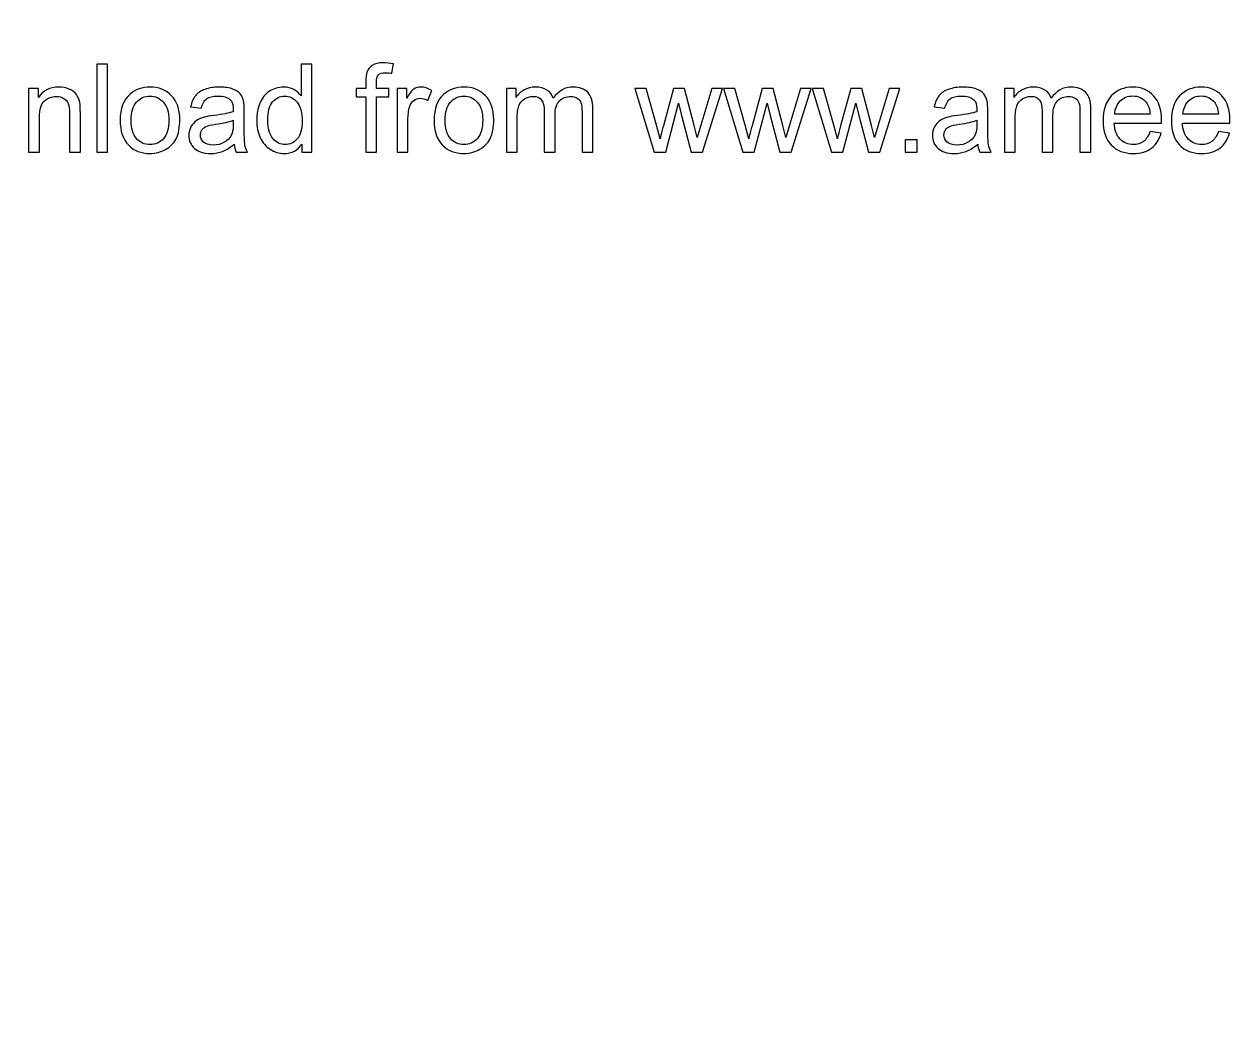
# Model space of a CAD drawing. Header units: millimetres. Extents: x -155 to 313, y -95 to 278.
# Drawn here: x -20.02 to -6.32, y 166.67 to 177.98 of the extents above; entities that cross this region are included whole.
import ezdxf

# ---------------------------------------------------------------- set-up
doc = ezdxf.new("R2010")
doc.units = ezdxf.units.MM
doc.header["$MEASUREMENT"] = 0
doc.layers.add('Layer 1', color=7, linetype='Continuous')

msp = doc.modelspace()

# ---------------------------------------------------------------- linework, layer by layer
at = {"layer": 'Layer 1', "color": 250, "lineweight": 20}
for points, knots in [([(-73.4549, 213.1171), (-73.4549, 213.1171), (-73.4549, 252.0068), (-73.4549, 252.0068), (-73.4549, 252.0068), (-73.4549, 258.2645), (-68.3312, 263.3881), (-62.0684, 263.3881), (-62.0684, 263.3881), (-62.0684, 263.3881), (-60.0864, 263.3881), (-60.0864, 263.3881), (-60.0864, 263.3881), (-59.4734, 271.3571), (-51.3971, 277.6608), (-41.5278, 277.6608), (-41.5278, 277.6608), (-31.6586, 277.6608), (-23.5874, 271.3571), (-22.9693, 263.3881), (-22.9693, 263.3881), (-22.9693, 263.3881), (-20.9873, 263.3881), (-20.9873, 263.3881), (-20.9873, 263.3881), (-14.7245, 263.3881), (-9.6008, 258.2645), (-9.6008, 252.0068), (-9.6008, 252.0068), (-9.6008, 252.0068), (-9.6008, 213.6228), (-9.6008, 213.6228), (-9.6008, 213.6228), (-7.5115, 213.2806), (-5.3762, 212.6778), (-3.2256, 211.7532), (-3.2256, 211.7532), (5.3921, 208.0599), (11.4659, 202.1036), (14.8323, 195.0285), (14.8323, 195.0285), (14.8323, 195.0285), (45.4261, 195.0285), (45.4261, 195.0285), (45.4261, 195.0285), (52.9506, 195.0285), (59.0908, 188.8986), (59.0908, 181.328), (59.0908, 181.328), (66.7124, 179.1519), (72.2907, 172.1024), (72.2907, 163.7401), (72.2907, 163.7401), (72.2907, 155.3777), (66.7124, 148.3282), (59.0908, 146.1521), (59.0908, 146.1521), (59.0908, 138.6122), (52.9506, 132.472), (45.4261, 132.472), (45.4261, 132.472), (45.4261, 132.472), (-4.564, 132.472), (-4.564, 132.472), (-4.564, 132.472), (-4.564, 132.472), (-4.564, -38.7846), (-4.564, -38.7846), (-4.564, -38.7846), (-4.564, -47.7957), (-11.9404, -55.167), (-20.9515, -55.167), (-20.9515, -55.167), (-20.9515, -55.167), (-22.4278, -55.167), (-22.4278, -55.167), (-22.4278, -55.167), (-22.4278, -55.167), (-22.4278, -59.9637), (-22.4278, -59.9637), (-22.4278, -59.9637), (-35.1629, -59.9637), (-47.8928, -59.9637), (-60.6279, -59.9637), (-60.6279, -59.9637), (-60.6279, -59.9637), (-60.6279, -55.167), (-60.6279, -55.167), (-60.6279, -55.167), (-60.6279, -55.167), (-62.1042, -55.167), (-62.1042, -55.167), (-62.1042, -55.167), (-71.1153, -55.167), (-78.4917, -47.7957), (-78.4917, -38.7846), (-78.4917, -38.7846), (-78.4917, -38.7846), (-78.4917, 132.472), (-78.4917, 132.472), (-78.4917, 132.472), (-95.155, 132.472), (-111.8184, 132.472), (-128.4817, 132.472), (-128.4817, 132.472), (-136.0063, 132.472), (-142.1516, 138.6122), (-142.1516, 146.1521), (-142.1516, 146.1521), (-149.7681, 148.3282), (-155.3464, 155.3777), (-155.3464, 163.7401), (-155.3464, 163.7401), (-155.3464, 172.1024), (-149.7681, 179.1519), (-142.1516, 181.328), (-142.1516, 181.328), (-142.1516, 188.8986), (-136.0063, 195.0285), (-128.4817, 195.0285), (-128.4817, 195.0285), (-128.4817, 195.0285), (-98.1128, 195.0285), (-98.1128, 195.0285), (-98.1128, 195.0285), (-92.9891, 206.3179), (-83.3906, 211.7992), (-73.4549, 213.1171)], [0, 0, 0, 0, 0.030303, 0.030303, 0.030303, 0.030303, 0.0606061, 0.0606061, 0.0606061, 0.0606061, 0.0909091, 0.0909091, 0.0909091, 0.0909091, 0.1212121, 0.1212121, 0.1212121, 0.1212121, 0.1515152, 0.1515152, 0.1515152, 0.1515152, 0.1818182, 0.1818182, 0.1818182, 0.1818182, 0.2121212, 0.2121212, 0.2121212, 0.2121212, 0.2424242, 0.2424242, 0.2424242, 0.2424242, 0.2727273, 0.2727273, 0.2727273, 0.2727273, 0.3030303, 0.3030303, 0.3030303, 0.3030303, 0.3333333, 0.3333333, 0.3333333, 0.3333333, 0.3636364, 0.3636364, 0.3636364, 0.3636364, 0.3939394, 0.3939394, 0.3939394, 0.3939394, 0.4242424, 0.4242424, 0.4242424, 0.4242424, 0.4545455, 0.4545455, 0.4545455, 0.4545455, 0.4848485, 0.4848485, 0.4848485, 0.4848485, 0.5151515, 0.5151515, 0.5151515, 0.5151515, 0.5454545, 0.5454545, 0.5454545, 0.5454545, 0.5757576, 0.5757576, 0.5757576, 0.5757576, 0.6060606, 0.6060606, 0.6060606, 0.6060606, 0.6363636, 0.6363636, 0.6363636, 0.6363636, 0.6666667, 0.6666667, 0.6666667, 0.6666667, 0.6969697, 0.6969697, 0.6969697, 0.6969697, 0.7272727, 0.7272727, 0.7272727, 0.7272727, 0.7575758, 0.7575758, 0.7575758, 0.7575758, 0.7878788, 0.7878788, 0.7878788, 0.7878788, 0.8181818, 0.8181818, 0.8181818, 0.8181818, 0.8484848, 0.8484848, 0.8484848, 0.8484848, 0.8787879, 0.8787879, 0.8787879, 0.8787879, 0.9090909, 0.9090909, 0.9090909, 0.9090909, 0.9393939, 0.9393939, 0.9393939, 0.9393939, 1, 1, 1, 1]), ([(-29.9881, 204.198), (-30.0546, 203.5288), (-30.121, 202.5225), (-29.9422, 202.2313), (-29.9422, 202.2313), (-29.6714, 201.7766), (-29.4007, 202.5633), (-29.2474, 202.2313), (-29.2474, 202.2313), (-29.0942, 201.8992), (-27.9193, 200.7192), (-27.6741, 200.566), (-27.6741, 200.566), (-27.434, 200.4127), (-23.4393, 198.0782), (-22.7139, 189.1182), (-22.7139, 189.1182), (-21.9885, 180.1633), (-21.5032, 176.4087), (-25.3753, 178.83), (-25.3753, 178.83), (-25.3089, 178.6206), (-25.2323, 178.3499), (-25.1557, 178.0332), (-25.1557, 178.0332), (-24.6193, 177.3231), (-24.0931, 176.3116), (-23.7407, 174.8966), (-23.7407, 174.8966), (-22.7752, 170.9632), (-20.6552, 163.5766), (-20.6552, 163.5766), (-20.6552, 163.5766), (-20.6552, 163.5766), (-22.5147, 163.3978), (-22.5147, 163.3978), (-22.5147, 163.3978), (-20.6501, 151.337), (-18.7396, 135.915), (-19.0206, 130.1733), (-19.0206, 130.1733), (29.0947, 176.6488), (6.5159, 199.8304), (-11.0924, 205.6998), (-11.0924, 205.6998), (-18.4382, 208.1467), (-24.9105, 206.7215), (-29.9881, 204.198)], [0, 0, 0, 0, 0.0769231, 0.0769231, 0.0769231, 0.0769231, 0.1538462, 0.1538462, 0.1538462, 0.1538462, 0.2307692, 0.2307692, 0.2307692, 0.2307692, 0.3076923, 0.3076923, 0.3076923, 0.3076923, 0.3846154, 0.3846154, 0.3846154, 0.3846154, 0.4615385, 0.4615385, 0.4615385, 0.4615385, 0.5384615, 0.5384615, 0.5384615, 0.5384615, 0.6153846, 0.6153846, 0.6153846, 0.6153846, 0.6923077, 0.6923077, 0.6923077, 0.6923077, 0.7692308, 0.7692308, 0.7692308, 0.7692308, 0.8461538, 0.8461538, 0.8461538, 0.8461538, 1, 1, 1, 1])]:
    msp.add_open_spline(points, degree=3, knots=knots, dxfattribs=at)
at = {"layer": 'Layer 1', "color": 7}
for points, knots in [([(-19.1956, 176.5313), (-19.1956, 176.5313), (-19.1956, 177.529), (-19.1956, 177.529), (-19.1956, 177.529), (-19.1956, 177.529), (-19.073, 177.529), (-19.073, 177.529), (-19.073, 177.529), (-19.073, 177.529), (-19.073, 176.5313), (-19.073, 176.5313), (-19.073, 176.5313), (-19.073, 176.5313), (-19.1956, 176.5313), (-19.1956, 176.5313)], [0, 0, 0, 0, 0.2, 0.2, 0.2, 0.2, 0.4, 0.4, 0.4, 0.4, 0.6, 0.6, 0.6, 0.6, 1, 1, 1, 1]), ([(-16.8664, 176.5313), (-16.8664, 176.5313), (-16.8664, 176.623), (-16.8664, 176.623), (-16.8664, 176.623), (-16.9122, 176.5517), (-16.9795, 176.516), (-17.0685, 176.516), (-17.0685, 176.516), (-17.1261, 176.516), (-17.179, 176.5318), (-17.2271, 176.5636), (-17.2271, 176.5636), (-17.2754, 176.5952), (-17.3128, 176.6395), (-17.3395, 176.6962), (-17.3395, 176.6962), (-17.366, 176.7531), (-17.3792, 176.8183), (-17.3792, 176.8922), (-17.3792, 176.8922), (-17.3792, 176.9642), (-17.3671, 177.0294), (-17.3432, 177.0882), (-17.3432, 177.0882), (-17.3191, 177.1467), (-17.2831, 177.1918), (-17.235, 177.2229), (-17.235, 177.2229), (-17.1872, 177.2542), (-17.1333, 177.2698), (-17.0741, 177.2698), (-17.0741, 177.2698), (-17.0304, 177.2698), (-16.9916, 177.2605), (-16.9577, 177.2422), (-16.9577, 177.2422), (-16.9238, 177.2238), (-16.8962, 177.1997), (-16.8748, 177.1702), (-16.8748, 177.1702), (-16.8748, 177.1702), (-16.8748, 177.529), (-16.8748, 177.529), (-16.8748, 177.529), (-16.8748, 177.529), (-16.7522, 177.529), (-16.7522, 177.529), (-16.7522, 177.529), (-16.7522, 177.529), (-16.7522, 176.5313), (-16.7522, 176.5313), (-16.7522, 176.5313), (-16.7522, 176.5313), (-16.8664, 176.5313), (-16.8664, 176.5313)], [0, 0, 0, 0, 0.0666667, 0.0666667, 0.0666667, 0.0666667, 0.1333333, 0.1333333, 0.1333333, 0.1333333, 0.2, 0.2, 0.2, 0.2, 0.2666667, 0.2666667, 0.2666667, 0.2666667, 0.3333333, 0.3333333, 0.3333333, 0.3333333, 0.4, 0.4, 0.4, 0.4, 0.4666667, 0.4666667, 0.4666667, 0.4666667, 0.5333333, 0.5333333, 0.5333333, 0.5333333, 0.6, 0.6, 0.6, 0.6, 0.6666667, 0.6666667, 0.6666667, 0.6666667, 0.7333333, 0.7333333, 0.7333333, 0.7333333, 0.8, 0.8, 0.8, 0.8, 0.8666667, 0.8666667, 0.8666667, 0.8666667, 1, 1, 1, 1]), ([(-16.1419, 176.5313), (-16.1419, 176.5313), (-16.1419, 177.1597), (-16.1419, 177.1597), (-16.1419, 177.1597), (-16.1419, 177.1597), (-16.2506, 177.1597), (-16.2506, 177.1597), (-16.2506, 177.1597), (-16.2506, 177.1597), (-16.2506, 177.2545), (-16.2506, 177.2545), (-16.2506, 177.2545), (-16.2506, 177.2545), (-16.1419, 177.2545), (-16.1419, 177.2545), (-16.1419, 177.2545), (-16.1419, 177.2545), (-16.1419, 177.3311), (-16.1419, 177.3311), (-16.1419, 177.3311), (-16.1419, 177.3796), (-16.1377, 177.4156), (-16.1291, 177.4391), (-16.1291, 177.4391), (-16.1173, 177.4707), (-16.0968, 177.4965), (-16.0671, 177.5162), (-16.0671, 177.5162), (-16.0376, 177.5359), (-15.996, 177.5457), (-15.9426, 177.5457), (-15.9426, 177.5457), (-15.908, 177.5457), (-15.8699, 177.5415), (-15.8281, 177.5334), (-15.8281, 177.5334), (-15.8281, 177.5334), (-15.8465, 177.4261), (-15.8465, 177.4261), (-15.8465, 177.4261), (-15.872, 177.4305), (-15.8959, 177.4328), (-15.9187, 177.4328), (-15.9187, 177.4328), (-15.9559, 177.4328), (-15.9821, 177.4249), (-15.9977, 177.4091), (-15.9977, 177.4091), (-16.013, 177.3934), (-16.0206, 177.3639), (-16.0206, 177.3207), (-16.0206, 177.3207), (-16.0206, 177.3207), (-16.0206, 177.2545), (-16.0206, 177.2545), (-16.0206, 177.2545), (-16.0206, 177.2545), (-15.8799, 177.2545), (-15.8799, 177.2545), (-15.8799, 177.2545), (-15.8799, 177.2545), (-15.8799, 177.1597), (-15.8799, 177.1597), (-15.8799, 177.1597), (-15.8799, 177.1597), (-16.0193, 177.1597), (-16.0193, 177.1597), (-16.0193, 177.1597), (-16.0193, 177.1597), (-16.0193, 176.5313), (-16.0193, 176.5313), (-16.0193, 176.5313), (-16.0193, 176.5313), (-16.1419, 176.5313), (-16.1419, 176.5313)], [0, 0, 0, 0, 0.05, 0.05, 0.05, 0.05, 0.1, 0.1, 0.1, 0.1, 0.15, 0.15, 0.15, 0.15, 0.2, 0.2, 0.2, 0.2, 0.25, 0.25, 0.25, 0.25, 0.3, 0.3, 0.3, 0.3, 0.35, 0.35, 0.35, 0.35, 0.4, 0.4, 0.4, 0.4, 0.45, 0.45, 0.45, 0.45, 0.5, 0.5, 0.5, 0.5, 0.55, 0.55, 0.55, 0.55, 0.6, 0.6, 0.6, 0.6, 0.65, 0.65, 0.65, 0.65, 0.7, 0.7, 0.7, 0.7, 0.75, 0.75, 0.75, 0.75, 0.8, 0.8, 0.8, 0.8, 0.85, 0.85, 0.85, 0.85, 0.9, 0.9, 0.9, 0.9, 1, 1, 1, 1]), ([(-19.9678, 176.5313), (-19.9678, 176.5313), (-19.9678, 177.2545), (-19.9678, 177.2545), (-19.9678, 177.2545), (-19.9678, 177.2545), (-19.8578, 177.2545), (-19.8578, 177.2545), (-19.8578, 177.2545), (-19.8578, 177.2545), (-19.8578, 177.1518), (-19.8578, 177.1518), (-19.8578, 177.1518), (-19.8048, 177.2306), (-19.7282, 177.2698), (-19.6281, 177.2698), (-19.6281, 177.2698), (-19.5844, 177.2698), (-19.5445, 177.2619), (-19.508, 177.2463), (-19.508, 177.2463), (-19.4716, 177.2308), (-19.4441, 177.2101), (-19.426, 177.1848), (-19.426, 177.1848), (-19.4079, 177.1595), (-19.3951, 177.1293), (-19.3879, 177.0945), (-19.3879, 177.0945), (-19.3835, 177.0717), (-19.3812, 177.032), (-19.3812, 176.9753), (-19.3812, 176.9753), (-19.3812, 176.9753), (-19.3812, 176.5313), (-19.3812, 176.5313), (-19.3812, 176.5313), (-19.3812, 176.5313), (-19.5038, 176.5313), (-19.5038, 176.5313), (-19.5038, 176.5313), (-19.5038, 176.5313), (-19.5038, 176.9707), (-19.5038, 176.9707), (-19.5038, 176.9707), (-19.5038, 177.0206), (-19.5085, 177.058), (-19.518, 177.0826), (-19.518, 177.0826), (-19.5275, 177.1072), (-19.5445, 177.127), (-19.5686, 177.1418), (-19.5686, 177.1418), (-19.5928, 177.1565), (-19.6213, 177.1639), (-19.6539, 177.1639), (-19.6539, 177.1639), (-19.7059, 177.1639), (-19.7507, 177.1474), (-19.7886, 177.1142), (-19.7886, 177.1142), (-19.8264, 177.0812), (-19.8452, 177.0183), (-19.8452, 176.9259), (-19.8452, 176.9259), (-19.8452, 176.9259), (-19.8452, 176.5313), (-19.8452, 176.5313), (-19.8452, 176.5313), (-19.8452, 176.5313), (-19.9678, 176.5313), (-19.9678, 176.5313)], [0, 0, 0, 0, 0.0526316, 0.0526316, 0.0526316, 0.0526316, 0.1052632, 0.1052632, 0.1052632, 0.1052632, 0.1578947, 0.1578947, 0.1578947, 0.1578947, 0.2105263, 0.2105263, 0.2105263, 0.2105263, 0.2631579, 0.2631579, 0.2631579, 0.2631579, 0.3157895, 0.3157895, 0.3157895, 0.3157895, 0.3684211, 0.3684211, 0.3684211, 0.3684211, 0.4210526, 0.4210526, 0.4210526, 0.4210526, 0.4736842, 0.4736842, 0.4736842, 0.4736842, 0.5263158, 0.5263158, 0.5263158, 0.5263158, 0.5789474, 0.5789474, 0.5789474, 0.5789474, 0.6315789, 0.6315789, 0.6315789, 0.6315789, 0.6842105, 0.6842105, 0.6842105, 0.6842105, 0.7368421, 0.7368421, 0.7368421, 0.7368421, 0.7894737, 0.7894737, 0.7894737, 0.7894737, 0.8421053, 0.8421053, 0.8421053, 0.8421053, 0.8947368, 0.8947368, 0.8947368, 0.8947368, 1, 1, 1, 1]), ([(-18.9292, 176.8929), (-18.9292, 177.0264), (-18.8921, 177.1254), (-18.8175, 177.1897), (-18.8175, 177.1897), (-18.7555, 177.2431), (-18.6796, 177.2698), (-18.5902, 177.2698), (-18.5902, 177.2698), (-18.491, 177.2698), (-18.4097, 177.2373), (-18.3465, 177.1723), (-18.3465, 177.1723), (-18.2836, 177.1075), (-18.252, 177.0176), (-18.252, 176.9031), (-18.252, 176.9031), (-18.252, 176.8102), (-18.266, 176.7373), (-18.2938, 176.6841), (-18.2938, 176.6841), (-18.3217, 176.6309), (-18.3623, 176.5896), (-18.4157, 176.5601), (-18.4157, 176.5601), (-18.4689, 176.5306), (-18.5272, 176.516), (-18.5902, 176.516), (-18.5902, 176.516), (-18.6914, 176.516), (-18.7732, 176.5483), (-18.8356, 176.613), (-18.8356, 176.613), (-18.8981, 176.6778), (-18.9292, 176.7712), (-18.9292, 176.8929)], [0, 0, 0, 0, 0.1, 0.1, 0.1, 0.1, 0.2, 0.2, 0.2, 0.2, 0.3, 0.3, 0.3, 0.3, 0.4, 0.4, 0.4, 0.4, 0.5, 0.5, 0.5, 0.5, 0.6, 0.6, 0.6, 0.6, 0.7, 0.7, 0.7, 0.7, 0.8, 0.8, 0.8, 0.8, 1, 1, 1, 1]), ([(-17.6359, 176.6219), (-17.6814, 176.5831), (-17.7253, 176.5559), (-17.7673, 176.5399), (-17.7673, 176.5399), (-17.8094, 176.5239), (-17.8544, 176.516), (-17.9027, 176.516), (-17.9027, 176.516), (-17.9821, 176.516), (-18.0432, 176.5352), (-18.0859, 176.574), (-18.0859, 176.574), (-18.1287, 176.6126), (-18.15, 176.662), (-18.15, 176.7222), (-18.15, 176.7222), (-18.15, 176.7575), (-18.1419, 176.7898), (-18.1259, 176.819), (-18.1259, 176.819), (-18.1096, 176.8483), (-18.0885, 176.8715), (-18.0625, 176.8892), (-18.0625, 176.8892), (-18.0362, 176.9068), (-18.007, 176.9203), (-17.9742, 176.9293), (-17.9742, 176.9293), (-17.9501, 176.9356), (-17.9136, 176.9417), (-17.8651, 176.9477), (-17.8651, 176.9477), (-17.7662, 176.9593), (-17.693, 176.9735), (-17.6463, 176.9897), (-17.6463, 176.9897), (-17.6459, 177.0064), (-17.6456, 177.0171), (-17.6456, 177.0215), (-17.6456, 177.0215), (-17.6456, 177.0712), (-17.6572, 177.1063), (-17.6805, 177.1267), (-17.6805, 177.1267), (-17.7118, 177.1544), (-17.7585, 177.1681), (-17.8203, 177.1681), (-17.8203, 177.1681), (-17.8781, 177.1681), (-17.9208, 177.1579), (-17.9482, 177.1377), (-17.9482, 177.1377), (-17.9759, 177.1175), (-17.9961, 177.0817), (-18.0093, 177.0301), (-18.0093, 177.0301), (-18.0093, 177.0301), (-18.1291, 177.0469), (-18.1291, 177.0469), (-18.1291, 177.0469), (-18.1182, 177.0982), (-18.1003, 177.1398), (-18.0753, 177.1713), (-18.0753, 177.1713), (-18.0502, 177.2029), (-18.0139, 177.2271), (-17.9666, 177.2443), (-17.9666, 177.2443), (-17.9194, 177.2612), (-17.8644, 177.2698), (-17.8022, 177.2698), (-17.8022, 177.2698), (-17.7404, 177.2698), (-17.69, 177.2626), (-17.6512, 177.248), (-17.6512, 177.248), (-17.6126, 177.2333), (-17.5841, 177.2152), (-17.566, 177.1932), (-17.566, 177.1932), (-17.5479, 177.1711), (-17.5351, 177.1432), (-17.5277, 177.1096), (-17.5277, 177.1096), (-17.5237, 177.0887), (-17.5216, 177.051), (-17.5216, 176.9969), (-17.5216, 176.9969), (-17.5216, 176.9969), (-17.5216, 176.8344), (-17.5216, 176.8344), (-17.5216, 176.8344), (-17.5216, 176.7208), (-17.5191, 176.649), (-17.514, 176.6186), (-17.514, 176.6186), (-17.5091, 176.5882), (-17.4989, 176.5592), (-17.484, 176.5313), (-17.484, 176.5313), (-17.484, 176.5313), (-17.6122, 176.5313), (-17.6122, 176.5313), (-17.6122, 176.5313), (-17.6245, 176.5571), (-17.6324, 176.5873), (-17.6359, 176.6219)], [0, 0, 0, 0, 0.0357143, 0.0357143, 0.0357143, 0.0357143, 0.0714286, 0.0714286, 0.0714286, 0.0714286, 0.1071429, 0.1071429, 0.1071429, 0.1071429, 0.1428571, 0.1428571, 0.1428571, 0.1428571, 0.1785714, 0.1785714, 0.1785714, 0.1785714, 0.2142857, 0.2142857, 0.2142857, 0.2142857, 0.25, 0.25, 0.25, 0.25, 0.2857143, 0.2857143, 0.2857143, 0.2857143, 0.3214286, 0.3214286, 0.3214286, 0.3214286, 0.3571429, 0.3571429, 0.3571429, 0.3571429, 0.3928571, 0.3928571, 0.3928571, 0.3928571, 0.4285714, 0.4285714, 0.4285714, 0.4285714, 0.4642857, 0.4642857, 0.4642857, 0.4642857, 0.5, 0.5, 0.5, 0.5, 0.5357143, 0.5357143, 0.5357143, 0.5357143, 0.5714286, 0.5714286, 0.5714286, 0.5714286, 0.6071429, 0.6071429, 0.6071429, 0.6071429, 0.6428571, 0.6428571, 0.6428571, 0.6428571, 0.6785714, 0.6785714, 0.6785714, 0.6785714, 0.7142857, 0.7142857, 0.7142857, 0.7142857, 0.75, 0.75, 0.75, 0.75, 0.7857143, 0.7857143, 0.7857143, 0.7857143, 0.8214286, 0.8214286, 0.8214286, 0.8214286, 0.8571429, 0.8571429, 0.8571429, 0.8571429, 0.8928571, 0.8928571, 0.8928571, 0.8928571, 0.9285714, 0.9285714, 0.9285714, 0.9285714, 1, 1, 1, 1]), ([(-15.7854, 176.5313), (-15.7854, 176.5313), (-15.7854, 177.2545), (-15.7854, 177.2545), (-15.7854, 177.2545), (-15.7854, 177.2545), (-15.6754, 177.2545), (-15.6754, 177.2545), (-15.6754, 177.2545), (-15.6754, 177.2545), (-15.6754, 177.1437), (-15.6754, 177.1437), (-15.6754, 177.1437), (-15.6473, 177.195), (-15.6212, 177.2289), (-15.5973, 177.2452), (-15.5973, 177.2452), (-15.5734, 177.2617), (-15.5472, 177.2698), (-15.5186, 177.2698), (-15.5186, 177.2698), (-15.4773, 177.2698), (-15.4352, 177.2568), (-15.3925, 177.231), (-15.3925, 177.231), (-15.3925, 177.231), (-15.4362, 177.1179), (-15.4362, 177.1179), (-15.4362, 177.1179), (-15.4659, 177.1346), (-15.4956, 177.143), (-15.5253, 177.143), (-15.5253, 177.143), (-15.552, 177.143), (-15.576, 177.1349), (-15.5971, 177.1189), (-15.5971, 177.1189), (-15.6182, 177.1028), (-15.6333, 177.0805), (-15.6424, 177.052), (-15.6424, 177.052), (-15.6561, 177.0085), (-15.6628, 176.9609), (-15.6628, 176.9091), (-15.6628, 176.9091), (-15.6628, 176.9091), (-15.6628, 176.5313), (-15.6628, 176.5313), (-15.6628, 176.5313), (-15.6628, 176.5313), (-15.7854, 176.5313), (-15.7854, 176.5313)], [0, 0, 0, 0, 0.0714286, 0.0714286, 0.0714286, 0.0714286, 0.1428571, 0.1428571, 0.1428571, 0.1428571, 0.2142857, 0.2142857, 0.2142857, 0.2142857, 0.2857143, 0.2857143, 0.2857143, 0.2857143, 0.3571429, 0.3571429, 0.3571429, 0.3571429, 0.4285714, 0.4285714, 0.4285714, 0.4285714, 0.5, 0.5, 0.5, 0.5, 0.5714286, 0.5714286, 0.5714286, 0.5714286, 0.6428571, 0.6428571, 0.6428571, 0.6428571, 0.7142857, 0.7142857, 0.7142857, 0.7142857, 0.7857143, 0.7857143, 0.7857143, 0.7857143, 0.8571429, 0.8571429, 0.8571429, 0.8571429, 1, 1, 1, 1]), ([(-15.366, 176.8929), (-15.366, 177.0264), (-15.3289, 177.1254), (-15.2543, 177.1897), (-15.2543, 177.1897), (-15.1923, 177.2431), (-15.1164, 177.2698), (-15.027, 177.2698), (-15.027, 177.2698), (-14.9278, 177.2698), (-14.8465, 177.2373), (-14.7833, 177.1723), (-14.7833, 177.1723), (-14.7204, 177.1075), (-14.6888, 177.0176), (-14.6888, 176.9031), (-14.6888, 176.9031), (-14.6888, 176.8102), (-14.7028, 176.7373), (-14.7306, 176.6841), (-14.7306, 176.6841), (-14.7585, 176.6309), (-14.7991, 176.5896), (-14.8525, 176.5601), (-14.8525, 176.5601), (-14.9057, 176.5306), (-14.964, 176.516), (-15.027, 176.516), (-15.027, 176.516), (-15.1282, 176.516), (-15.21, 176.5483), (-15.2724, 176.613), (-15.2724, 176.613), (-15.3349, 176.6778), (-15.366, 176.7712), (-15.366, 176.8929)], [0, 0, 0, 0, 0.1, 0.1, 0.1, 0.1, 0.2, 0.2, 0.2, 0.2, 0.3, 0.3, 0.3, 0.3, 0.4, 0.4, 0.4, 0.4, 0.5, 0.5, 0.5, 0.5, 0.6, 0.6, 0.6, 0.6, 0.7, 0.7, 0.7, 0.7, 0.8, 0.8, 0.8, 0.8, 1, 1, 1, 1]), ([(-14.545, 176.5313), (-14.545, 176.5313), (-14.545, 177.2545), (-14.545, 177.2545), (-14.545, 177.2545), (-14.545, 177.2545), (-14.435, 177.2545), (-14.435, 177.2545), (-14.435, 177.2545), (-14.435, 177.2545), (-14.435, 177.1523), (-14.435, 177.1523), (-14.435, 177.1523), (-14.4124, 177.1876), (-14.3822, 177.2162), (-14.3446, 177.2375), (-14.3446, 177.2375), (-14.307, 177.2591), (-14.2643, 177.2698), (-14.2162, 177.2698), (-14.2162, 177.2698), (-14.1628, 177.2698), (-14.1189, 177.2587), (-14.0847, 177.2366), (-14.0847, 177.2366), (-14.0506, 177.2143), (-14.0265, 177.1834), (-14.0125, 177.1435), (-14.0125, 177.1435), (-13.9549, 177.2278), (-13.8804, 177.2698), (-13.7884, 177.2698), (-13.7884, 177.2698), (-13.7164, 177.2698), (-13.6609, 177.2501), (-13.6224, 177.2104), (-13.6224, 177.2104), (-13.5836, 177.1706), (-13.5641, 177.1096), (-13.5641, 177.0271), (-13.5641, 177.0271), (-13.5641, 177.0271), (-13.5641, 176.5313), (-13.5641, 176.5313), (-13.5641, 176.5313), (-13.5641, 176.5313), (-13.6867, 176.5313), (-13.6867, 176.5313), (-13.6867, 176.5313), (-13.6867, 176.5313), (-13.6867, 176.9865), (-13.6867, 176.9865), (-13.6867, 176.9865), (-13.6867, 177.0352), (-13.6909, 177.0705), (-13.6988, 177.0921), (-13.6988, 177.0921), (-13.7067, 177.1137), (-13.7211, 177.1309), (-13.7422, 177.1442), (-13.7422, 177.1442), (-13.7631, 177.1574), (-13.7877, 177.1639), (-13.8158, 177.1639), (-13.8158, 177.1639), (-13.8669, 177.1639), (-13.9092, 177.147), (-13.9429, 177.1133), (-13.9429, 177.1133), (-13.9765, 177.0794), (-13.9932, 177.0253), (-13.9932, 176.9509), (-13.9932, 176.9509), (-13.9932, 176.9509), (-13.9932, 176.5313), (-13.9932, 176.5313), (-13.9932, 176.5313), (-13.9932, 176.5313), (-14.1159, 176.5313), (-14.1159, 176.5313), (-14.1159, 176.5313), (-14.1159, 176.5313), (-14.1159, 177.0006), (-14.1159, 177.0006), (-14.1159, 177.0006), (-14.1159, 177.055), (-14.1259, 177.0959), (-14.1458, 177.123), (-14.1458, 177.123), (-14.1658, 177.1502), (-14.1985, 177.1639), (-14.2438, 177.1639), (-14.2438, 177.1639), (-14.2782, 177.1639), (-14.31, 177.1548), (-14.3393, 177.1367), (-14.3393, 177.1367), (-14.3685, 177.1186), (-14.3897, 177.0921), (-14.4029, 177.0571), (-14.4029, 177.0571), (-14.4159, 177.0222), (-14.4224, 176.9718), (-14.4224, 176.9061), (-14.4224, 176.9061), (-14.4224, 176.9061), (-14.4224, 176.5313), (-14.4224, 176.5313), (-14.4224, 176.5313), (-14.4224, 176.5313), (-14.545, 176.5313), (-14.545, 176.5313)], [0, 0, 0, 0, 0.0344828, 0.0344828, 0.0344828, 0.0344828, 0.0689655, 0.0689655, 0.0689655, 0.0689655, 0.1034483, 0.1034483, 0.1034483, 0.1034483, 0.137931, 0.137931, 0.137931, 0.137931, 0.1724138, 0.1724138, 0.1724138, 0.1724138, 0.2068966, 0.2068966, 0.2068966, 0.2068966, 0.2413793, 0.2413793, 0.2413793, 0.2413793, 0.2758621, 0.2758621, 0.2758621, 0.2758621, 0.3103448, 0.3103448, 0.3103448, 0.3103448, 0.3448276, 0.3448276, 0.3448276, 0.3448276, 0.3793103, 0.3793103, 0.3793103, 0.3793103, 0.4137931, 0.4137931, 0.4137931, 0.4137931, 0.4482759, 0.4482759, 0.4482759, 0.4482759, 0.4827586, 0.4827586, 0.4827586, 0.4827586, 0.5172414, 0.5172414, 0.5172414, 0.5172414, 0.5517241, 0.5517241, 0.5517241, 0.5517241, 0.5862069, 0.5862069, 0.5862069, 0.5862069, 0.6206897, 0.6206897, 0.6206897, 0.6206897, 0.6551724, 0.6551724, 0.6551724, 0.6551724, 0.6896552, 0.6896552, 0.6896552, 0.6896552, 0.7241379, 0.7241379, 0.7241379, 0.7241379, 0.7586207, 0.7586207, 0.7586207, 0.7586207, 0.7931034, 0.7931034, 0.7931034, 0.7931034, 0.8275862, 0.8275862, 0.8275862, 0.8275862, 0.862069, 0.862069, 0.862069, 0.862069, 0.8965517, 0.8965517, 0.8965517, 0.8965517, 0.9310345, 0.9310345, 0.9310345, 0.9310345, 1, 1, 1, 1]), ([(-12.8672, 176.5313), (-12.8672, 176.5313), (-13.0857, 177.2545), (-13.0857, 177.2545), (-13.0857, 177.2545), (-13.0857, 177.2545), (-12.9575, 177.2545), (-12.9575, 177.2545), (-12.9575, 177.2545), (-12.9575, 177.2545), (-12.8421, 176.8372), (-12.8421, 176.8372), (-12.8421, 176.8372), (-12.8421, 176.8372), (-12.8012, 176.6818), (-12.8012, 176.6818), (-12.8012, 176.6818), (-12.7996, 176.6895), (-12.7871, 176.7391), (-12.7638, 176.8309), (-12.7638, 176.8309), (-12.7638, 176.8309), (-12.6494, 177.2545), (-12.6494, 177.2545), (-12.6494, 177.2545), (-12.6494, 177.2545), (-12.5237, 177.2545), (-12.5237, 177.2545), (-12.5237, 177.2545), (-12.5237, 177.2545), (-12.4148, 176.8346), (-12.4148, 176.8346), (-12.4148, 176.8346), (-12.4148, 176.8346), (-12.3793, 176.6969), (-12.3793, 176.6969), (-12.3793, 176.6969), (-12.3793, 176.6969), (-12.3377, 176.8365), (-12.3377, 176.8365), (-12.3377, 176.8365), (-12.3377, 176.8365), (-12.2128, 177.2545), (-12.2128, 177.2545), (-12.2128, 177.2545), (-12.2128, 177.2545), (-12.0936, 177.2545), (-12.0936, 177.2545), (-12.0936, 177.2545), (-12.0936, 177.2545), (-12.3205, 176.5313), (-12.3205, 176.5313), (-12.3205, 176.5313), (-12.3205, 176.5313), (-12.4473, 176.5313), (-12.4473, 176.5313), (-12.4473, 176.5313), (-12.4473, 176.5313), (-12.562, 176.964), (-12.562, 176.964), (-12.562, 176.964), (-12.562, 176.964), (-12.5911, 177.0877), (-12.5911, 177.0877), (-12.5911, 177.0877), (-12.5911, 177.0877), (-12.7374, 176.5313), (-12.7374, 176.5313), (-12.7374, 176.5313), (-12.7374, 176.5313), (-12.8672, 176.5313), (-12.8672, 176.5313)], [0, 0, 0, 0, 0.0526316, 0.0526316, 0.0526316, 0.0526316, 0.1052632, 0.1052632, 0.1052632, 0.1052632, 0.1578947, 0.1578947, 0.1578947, 0.1578947, 0.2105263, 0.2105263, 0.2105263, 0.2105263, 0.2631579, 0.2631579, 0.2631579, 0.2631579, 0.3157895, 0.3157895, 0.3157895, 0.3157895, 0.3684211, 0.3684211, 0.3684211, 0.3684211, 0.4210526, 0.4210526, 0.4210526, 0.4210526, 0.4736842, 0.4736842, 0.4736842, 0.4736842, 0.5263158, 0.5263158, 0.5263158, 0.5263158, 0.5789474, 0.5789474, 0.5789474, 0.5789474, 0.6315789, 0.6315789, 0.6315789, 0.6315789, 0.6842105, 0.6842105, 0.6842105, 0.6842105, 0.7368421, 0.7368421, 0.7368421, 0.7368421, 0.7894737, 0.7894737, 0.7894737, 0.7894737, 0.8421053, 0.8421053, 0.8421053, 0.8421053, 0.8947368, 0.8947368, 0.8947368, 0.8947368, 1, 1, 1, 1]), ([(-11.8609, 176.5313), (-11.8609, 176.5313), (-12.0794, 177.2545), (-12.0794, 177.2545), (-12.0794, 177.2545), (-12.0794, 177.2545), (-11.9512, 177.2545), (-11.9512, 177.2545), (-11.9512, 177.2545), (-11.9512, 177.2545), (-11.8358, 176.8372), (-11.8358, 176.8372), (-11.8358, 176.8372), (-11.8358, 176.8372), (-11.7949, 176.6818), (-11.7949, 176.6818), (-11.7949, 176.6818), (-11.7933, 176.6895), (-11.7808, 176.7391), (-11.7575, 176.8309), (-11.7575, 176.8309), (-11.7575, 176.8309), (-11.6431, 177.2545), (-11.6431, 177.2545), (-11.6431, 177.2545), (-11.6431, 177.2545), (-11.5174, 177.2545), (-11.5174, 177.2545), (-11.5174, 177.2545), (-11.5174, 177.2545), (-11.4085, 176.8346), (-11.4085, 176.8346), (-11.4085, 176.8346), (-11.4085, 176.8346), (-11.373, 176.6969), (-11.373, 176.6969), (-11.373, 176.6969), (-11.373, 176.6969), (-11.3314, 176.8365), (-11.3314, 176.8365), (-11.3314, 176.8365), (-11.3314, 176.8365), (-11.2065, 177.2545), (-11.2065, 177.2545), (-11.2065, 177.2545), (-11.2065, 177.2545), (-11.0873, 177.2545), (-11.0873, 177.2545), (-11.0873, 177.2545), (-11.0873, 177.2545), (-11.3142, 176.5313), (-11.3142, 176.5313), (-11.3142, 176.5313), (-11.3142, 176.5313), (-11.441, 176.5313), (-11.441, 176.5313), (-11.441, 176.5313), (-11.441, 176.5313), (-11.5557, 176.964), (-11.5557, 176.964), (-11.5557, 176.964), (-11.5557, 176.964), (-11.5848, 177.0877), (-11.5848, 177.0877), (-11.5848, 177.0877), (-11.5848, 177.0877), (-11.7311, 176.5313), (-11.7311, 176.5313), (-11.7311, 176.5313), (-11.7311, 176.5313), (-11.8609, 176.5313), (-11.8609, 176.5313)], [0, 0, 0, 0, 0.0526316, 0.0526316, 0.0526316, 0.0526316, 0.1052632, 0.1052632, 0.1052632, 0.1052632, 0.1578947, 0.1578947, 0.1578947, 0.1578947, 0.2105263, 0.2105263, 0.2105263, 0.2105263, 0.2631579, 0.2631579, 0.2631579, 0.2631579, 0.3157895, 0.3157895, 0.3157895, 0.3157895, 0.3684211, 0.3684211, 0.3684211, 0.3684211, 0.4210526, 0.4210526, 0.4210526, 0.4210526, 0.4736842, 0.4736842, 0.4736842, 0.4736842, 0.5263158, 0.5263158, 0.5263158, 0.5263158, 0.5789474, 0.5789474, 0.5789474, 0.5789474, 0.6315789, 0.6315789, 0.6315789, 0.6315789, 0.6842105, 0.6842105, 0.6842105, 0.6842105, 0.7368421, 0.7368421, 0.7368421, 0.7368421, 0.7894737, 0.7894737, 0.7894737, 0.7894737, 0.8421053, 0.8421053, 0.8421053, 0.8421053, 0.8947368, 0.8947368, 0.8947368, 0.8947368, 1, 1, 1, 1]), ([(-10.8546, 176.5313), (-10.8546, 176.5313), (-11.0731, 177.2545), (-11.0731, 177.2545), (-11.0731, 177.2545), (-11.0731, 177.2545), (-10.9449, 177.2545), (-10.9449, 177.2545), (-10.9449, 177.2545), (-10.9449, 177.2545), (-10.8295, 176.8372), (-10.8295, 176.8372), (-10.8295, 176.8372), (-10.8295, 176.8372), (-10.7886, 176.6818), (-10.7886, 176.6818), (-10.7886, 176.6818), (-10.787, 176.6895), (-10.7745, 176.7391), (-10.7512, 176.8309), (-10.7512, 176.8309), (-10.7512, 176.8309), (-10.6368, 177.2545), (-10.6368, 177.2545), (-10.6368, 177.2545), (-10.6368, 177.2545), (-10.5111, 177.2545), (-10.5111, 177.2545), (-10.5111, 177.2545), (-10.5111, 177.2545), (-10.4022, 176.8346), (-10.4022, 176.8346), (-10.4022, 176.8346), (-10.4022, 176.8346), (-10.3667, 176.6969), (-10.3667, 176.6969), (-10.3667, 176.6969), (-10.3667, 176.6969), (-10.3251, 176.8365), (-10.3251, 176.8365), (-10.3251, 176.8365), (-10.3251, 176.8365), (-10.2002, 177.2545), (-10.2002, 177.2545), (-10.2002, 177.2545), (-10.2002, 177.2545), (-10.081, 177.2545), (-10.081, 177.2545), (-10.081, 177.2545), (-10.081, 177.2545), (-10.3079, 176.5313), (-10.3079, 176.5313), (-10.3079, 176.5313), (-10.3079, 176.5313), (-10.4347, 176.5313), (-10.4347, 176.5313), (-10.4347, 176.5313), (-10.4347, 176.5313), (-10.5494, 176.964), (-10.5494, 176.964), (-10.5494, 176.964), (-10.5494, 176.964), (-10.5785, 177.0877), (-10.5785, 177.0877), (-10.5785, 177.0877), (-10.5785, 177.0877), (-10.7248, 176.5313), (-10.7248, 176.5313), (-10.7248, 176.5313), (-10.7248, 176.5313), (-10.8546, 176.5313), (-10.8546, 176.5313)], [0, 0, 0, 0, 0.0526316, 0.0526316, 0.0526316, 0.0526316, 0.1052632, 0.1052632, 0.1052632, 0.1052632, 0.1578947, 0.1578947, 0.1578947, 0.1578947, 0.2105263, 0.2105263, 0.2105263, 0.2105263, 0.2631579, 0.2631579, 0.2631579, 0.2631579, 0.3157895, 0.3157895, 0.3157895, 0.3157895, 0.3684211, 0.3684211, 0.3684211, 0.3684211, 0.4210526, 0.4210526, 0.4210526, 0.4210526, 0.4736842, 0.4736842, 0.4736842, 0.4736842, 0.5263158, 0.5263158, 0.5263158, 0.5263158, 0.5789474, 0.5789474, 0.5789474, 0.5789474, 0.6315789, 0.6315789, 0.6315789, 0.6315789, 0.6842105, 0.6842105, 0.6842105, 0.6842105, 0.7368421, 0.7368421, 0.7368421, 0.7368421, 0.7894737, 0.7894737, 0.7894737, 0.7894737, 0.8421053, 0.8421053, 0.8421053, 0.8421053, 0.8947368, 0.8947368, 0.8947368, 0.8947368, 1, 1, 1, 1]), ([(-9.1958, 176.6219), (-9.2413, 176.5831), (-9.2852, 176.5559), (-9.3272, 176.5399), (-9.3272, 176.5399), (-9.3693, 176.5239), (-9.4143, 176.516), (-9.4626, 176.516), (-9.4626, 176.516), (-9.542, 176.516), (-9.6031, 176.5352), (-9.6458, 176.574), (-9.6458, 176.574), (-9.6886, 176.6126), (-9.7099, 176.662), (-9.7099, 176.7222), (-9.7099, 176.7222), (-9.7099, 176.7575), (-9.7018, 176.7898), (-9.6858, 176.819), (-9.6858, 176.819), (-9.6695, 176.8483), (-9.6484, 176.8715), (-9.6224, 176.8892), (-9.6224, 176.8892), (-9.5961, 176.9068), (-9.5669, 176.9203), (-9.5341, 176.9293), (-9.5341, 176.9293), (-9.51, 176.9356), (-9.4735, 176.9417), (-9.425, 176.9477), (-9.425, 176.9477), (-9.3261, 176.9593), (-9.2529, 176.9735), (-9.2062, 176.9897), (-9.2062, 176.9897), (-9.2058, 177.0064), (-9.2055, 177.0171), (-9.2055, 177.0215), (-9.2055, 177.0215), (-9.2055, 177.0712), (-9.2171, 177.1063), (-9.2404, 177.1267), (-9.2404, 177.1267), (-9.2717, 177.1544), (-9.3184, 177.1681), (-9.3802, 177.1681), (-9.3802, 177.1681), (-9.438, 177.1681), (-9.4807, 177.1579), (-9.5081, 177.1377), (-9.5081, 177.1377), (-9.5358, 177.1175), (-9.556, 177.0817), (-9.5692, 177.0301), (-9.5692, 177.0301), (-9.5692, 177.0301), (-9.689, 177.0469), (-9.689, 177.0469), (-9.689, 177.0469), (-9.6781, 177.0982), (-9.6602, 177.1398), (-9.6352, 177.1713), (-9.6352, 177.1713), (-9.6101, 177.2029), (-9.5738, 177.2271), (-9.5265, 177.2443), (-9.5265, 177.2443), (-9.4793, 177.2612), (-9.4243, 177.2698), (-9.3621, 177.2698), (-9.3621, 177.2698), (-9.3003, 177.2698), (-9.2499, 177.2626), (-9.2111, 177.248), (-9.2111, 177.248), (-9.1725, 177.2333), (-9.144, 177.2152), (-9.1259, 177.1932), (-9.1259, 177.1932), (-9.1078, 177.1711), (-9.095, 177.1432), (-9.0876, 177.1096), (-9.0876, 177.1096), (-9.0836, 177.0887), (-9.0815, 177.051), (-9.0815, 176.9969), (-9.0815, 176.9969), (-9.0815, 176.9969), (-9.0815, 176.8344), (-9.0815, 176.8344), (-9.0815, 176.8344), (-9.0815, 176.7208), (-9.079, 176.649), (-9.0739, 176.6186), (-9.0739, 176.6186), (-9.069, 176.5882), (-9.0588, 176.5592), (-9.0439, 176.5313), (-9.0439, 176.5313), (-9.0439, 176.5313), (-9.1721, 176.5313), (-9.1721, 176.5313), (-9.1721, 176.5313), (-9.1844, 176.5571), (-9.1923, 176.5873), (-9.1958, 176.6219)], [0, 0, 0, 0, 0.0357143, 0.0357143, 0.0357143, 0.0357143, 0.0714286, 0.0714286, 0.0714286, 0.0714286, 0.1071429, 0.1071429, 0.1071429, 0.1071429, 0.1428571, 0.1428571, 0.1428571, 0.1428571, 0.1785714, 0.1785714, 0.1785714, 0.1785714, 0.2142857, 0.2142857, 0.2142857, 0.2142857, 0.25, 0.25, 0.25, 0.25, 0.2857143, 0.2857143, 0.2857143, 0.2857143, 0.3214286, 0.3214286, 0.3214286, 0.3214286, 0.3571429, 0.3571429, 0.3571429, 0.3571429, 0.3928571, 0.3928571, 0.3928571, 0.3928571, 0.4285714, 0.4285714, 0.4285714, 0.4285714, 0.4642857, 0.4642857, 0.4642857, 0.4642857, 0.5, 0.5, 0.5, 0.5, 0.5357143, 0.5357143, 0.5357143, 0.5357143, 0.5714286, 0.5714286, 0.5714286, 0.5714286, 0.6071429, 0.6071429, 0.6071429, 0.6071429, 0.6428571, 0.6428571, 0.6428571, 0.6428571, 0.6785714, 0.6785714, 0.6785714, 0.6785714, 0.7142857, 0.7142857, 0.7142857, 0.7142857, 0.75, 0.75, 0.75, 0.75, 0.7857143, 0.7857143, 0.7857143, 0.7857143, 0.8214286, 0.8214286, 0.8214286, 0.8214286, 0.8571429, 0.8571429, 0.8571429, 0.8571429, 0.8928571, 0.8928571, 0.8928571, 0.8928571, 0.9285714, 0.9285714, 0.9285714, 0.9285714, 1, 1, 1, 1]), ([(-8.8931, 176.5313), (-8.8931, 176.5313), (-8.8931, 177.2545), (-8.8931, 177.2545), (-8.8931, 177.2545), (-8.8931, 177.2545), (-8.7831, 177.2545), (-8.7831, 177.2545), (-8.7831, 177.2545), (-8.7831, 177.2545), (-8.7831, 177.1523), (-8.7831, 177.1523), (-8.7831, 177.1523), (-8.7605, 177.1876), (-8.7303, 177.2162), (-8.6927, 177.2375), (-8.6927, 177.2375), (-8.6551, 177.2591), (-8.6124, 177.2698), (-8.5643, 177.2698), (-8.5643, 177.2698), (-8.5109, 177.2698), (-8.467, 177.2587), (-8.4328, 177.2366), (-8.4328, 177.2366), (-8.3987, 177.2143), (-8.3746, 177.1834), (-8.3606, 177.1435), (-8.3606, 177.1435), (-8.303, 177.2278), (-8.2285, 177.2698), (-8.1365, 177.2698), (-8.1365, 177.2698), (-8.0645, 177.2698), (-8.009, 177.2501), (-7.9705, 177.2104), (-7.9705, 177.2104), (-7.9317, 177.1706), (-7.9122, 177.1096), (-7.9122, 177.0271), (-7.9122, 177.0271), (-7.9122, 177.0271), (-7.9122, 176.5313), (-7.9122, 176.5313), (-7.9122, 176.5313), (-7.9122, 176.5313), (-8.0348, 176.5313), (-8.0348, 176.5313), (-8.0348, 176.5313), (-8.0348, 176.5313), (-8.0348, 176.9865), (-8.0348, 176.9865), (-8.0348, 176.9865), (-8.0348, 177.0352), (-8.039, 177.0705), (-8.0469, 177.0921), (-8.0469, 177.0921), (-8.0548, 177.1137), (-8.0692, 177.1309), (-8.0903, 177.1442), (-8.0903, 177.1442), (-8.1112, 177.1574), (-8.1358, 177.1639), (-8.1639, 177.1639), (-8.1639, 177.1639), (-8.215, 177.1639), (-8.2573, 177.147), (-8.291, 177.1133), (-8.291, 177.1133), (-8.3246, 177.0794), (-8.3413, 177.0253), (-8.3413, 176.9509), (-8.3413, 176.9509), (-8.3413, 176.9509), (-8.3413, 176.5313), (-8.3413, 176.5313), (-8.3413, 176.5313), (-8.3413, 176.5313), (-8.464, 176.5313), (-8.464, 176.5313), (-8.464, 176.5313), (-8.464, 176.5313), (-8.464, 177.0006), (-8.464, 177.0006), (-8.464, 177.0006), (-8.464, 177.055), (-8.474, 177.0959), (-8.4939, 177.123), (-8.4939, 177.123), (-8.5139, 177.1502), (-8.5466, 177.1639), (-8.5919, 177.1639), (-8.5919, 177.1639), (-8.6263, 177.1639), (-8.6581, 177.1548), (-8.6874, 177.1367), (-8.6874, 177.1367), (-8.7166, 177.1186), (-8.7378, 177.0921), (-8.751, 177.0571), (-8.751, 177.0571), (-8.764, 177.0222), (-8.7705, 176.9718), (-8.7705, 176.9061), (-8.7705, 176.9061), (-8.7705, 176.9061), (-8.7705, 176.5313), (-8.7705, 176.5313), (-8.7705, 176.5313), (-8.7705, 176.5313), (-8.8931, 176.5313), (-8.8931, 176.5313)], [0, 0, 0, 0, 0.0344828, 0.0344828, 0.0344828, 0.0344828, 0.0689655, 0.0689655, 0.0689655, 0.0689655, 0.1034483, 0.1034483, 0.1034483, 0.1034483, 0.137931, 0.137931, 0.137931, 0.137931, 0.1724138, 0.1724138, 0.1724138, 0.1724138, 0.2068966, 0.2068966, 0.2068966, 0.2068966, 0.2413793, 0.2413793, 0.2413793, 0.2413793, 0.2758621, 0.2758621, 0.2758621, 0.2758621, 0.3103448, 0.3103448, 0.3103448, 0.3103448, 0.3448276, 0.3448276, 0.3448276, 0.3448276, 0.3793103, 0.3793103, 0.3793103, 0.3793103, 0.4137931, 0.4137931, 0.4137931, 0.4137931, 0.4482759, 0.4482759, 0.4482759, 0.4482759, 0.4827586, 0.4827586, 0.4827586, 0.4827586, 0.5172414, 0.5172414, 0.5172414, 0.5172414, 0.5517241, 0.5517241, 0.5517241, 0.5517241, 0.5862069, 0.5862069, 0.5862069, 0.5862069, 0.6206897, 0.6206897, 0.6206897, 0.6206897, 0.6551724, 0.6551724, 0.6551724, 0.6551724, 0.6896552, 0.6896552, 0.6896552, 0.6896552, 0.7241379, 0.7241379, 0.7241379, 0.7241379, 0.7586207, 0.7586207, 0.7586207, 0.7586207, 0.7931034, 0.7931034, 0.7931034, 0.7931034, 0.8275862, 0.8275862, 0.8275862, 0.8275862, 0.862069, 0.862069, 0.862069, 0.862069, 0.8965517, 0.8965517, 0.8965517, 0.8965517, 0.9310345, 0.9310345, 0.9310345, 0.9310345, 1, 1, 1, 1]), ([(-7.2392, 176.7654), (-7.2392, 176.7654), (-7.1124, 176.7487), (-7.1124, 176.7487), (-7.1124, 176.7487), (-7.1321, 176.6751), (-7.169, 176.6177), (-7.2229, 176.577), (-7.2229, 176.577), (-7.2768, 176.5364), (-7.3455, 176.516), (-7.4294, 176.516), (-7.4294, 176.516), (-7.5348, 176.516), (-7.6184, 176.5485), (-7.6802, 176.6135), (-7.6802, 176.6135), (-7.742, 176.6783), (-7.7728, 176.7696), (-7.7728, 176.8868), (-7.7728, 176.8868), (-7.7728, 177.0081), (-7.7417, 177.1024), (-7.6793, 177.1692), (-7.6793, 177.1692), (-7.6168, 177.2364), (-7.5357, 177.2698), (-7.4361, 177.2698), (-7.4361, 177.2698), (-7.3397, 177.2698), (-7.261, 177.2371), (-7.1999, 177.1713), (-7.1999, 177.1713), (-7.1388, 177.1056), (-7.1082, 177.0132), (-7.1082, 176.894), (-7.1082, 176.894), (-7.1082, 176.8868), (-7.1084, 176.8759), (-7.1089, 176.8615), (-7.1089, 176.8615), (-7.1089, 176.8615), (-7.6474, 176.8615), (-7.6474, 176.8615), (-7.6474, 176.8615), (-7.6428, 176.7823), (-7.6205, 176.7215), (-7.5801, 176.6795), (-7.5801, 176.6795), (-7.5399, 176.6374), (-7.4895, 176.6163), (-7.4294, 176.6163), (-7.4294, 176.6163), (-7.3846, 176.6163), (-7.3462, 176.6281), (-7.3146, 176.6518), (-7.3146, 176.6518), (-7.2828, 176.6755), (-7.2578, 176.7134), (-7.2392, 176.7654)], [0, 0, 0, 0, 0.0625, 0.0625, 0.0625, 0.0625, 0.125, 0.125, 0.125, 0.125, 0.1875, 0.1875, 0.1875, 0.1875, 0.25, 0.25, 0.25, 0.25, 0.3125, 0.3125, 0.3125, 0.3125, 0.375, 0.375, 0.375, 0.375, 0.4375, 0.4375, 0.4375, 0.4375, 0.5, 0.5, 0.5, 0.5, 0.5625, 0.5625, 0.5625, 0.5625, 0.625, 0.625, 0.625, 0.625, 0.6875, 0.6875, 0.6875, 0.6875, 0.75, 0.75, 0.75, 0.75, 0.8125, 0.8125, 0.8125, 0.8125, 0.875, 0.875, 0.875, 0.875, 1, 1, 1, 1]), ([(-6.4642, 176.7654), (-6.4642, 176.7654), (-6.3374, 176.7487), (-6.3374, 176.7487), (-6.3374, 176.7487), (-6.3571, 176.6751), (-6.394, 176.6177), (-6.4479, 176.577), (-6.4479, 176.577), (-6.5018, 176.5364), (-6.5705, 176.516), (-6.6544, 176.516), (-6.6544, 176.516), (-6.7598, 176.516), (-6.8434, 176.5485), (-6.9052, 176.6135), (-6.9052, 176.6135), (-6.967, 176.6783), (-6.9978, 176.7696), (-6.9978, 176.8868), (-6.9978, 176.8868), (-6.9978, 177.0081), (-6.9667, 177.1024), (-6.9043, 177.1692), (-6.9043, 177.1692), (-6.8418, 177.2364), (-6.7607, 177.2698), (-6.6611, 177.2698), (-6.6611, 177.2698), (-6.5647, 177.2698), (-6.486, 177.2371), (-6.4249, 177.1713), (-6.4249, 177.1713), (-6.3638, 177.1056), (-6.3332, 177.0132), (-6.3332, 176.894), (-6.3332, 176.894), (-6.3332, 176.8868), (-6.3334, 176.8759), (-6.3339, 176.8615), (-6.3339, 176.8615), (-6.3339, 176.8615), (-6.8724, 176.8615), (-6.8724, 176.8615), (-6.8724, 176.8615), (-6.8678, 176.7823), (-6.8455, 176.7215), (-6.8051, 176.6795), (-6.8051, 176.6795), (-6.7649, 176.6374), (-6.7145, 176.6163), (-6.6544, 176.6163), (-6.6544, 176.6163), (-6.6096, 176.6163), (-6.5712, 176.6281), (-6.5396, 176.6518), (-6.5396, 176.6518), (-6.5078, 176.6755), (-6.4828, 176.7134), (-6.4642, 176.7654)], [0, 0, 0, 0, 0.0625, 0.0625, 0.0625, 0.0625, 0.125, 0.125, 0.125, 0.125, 0.1875, 0.1875, 0.1875, 0.1875, 0.25, 0.25, 0.25, 0.25, 0.3125, 0.3125, 0.3125, 0.3125, 0.375, 0.375, 0.375, 0.375, 0.4375, 0.4375, 0.4375, 0.4375, 0.5, 0.5, 0.5, 0.5, 0.5625, 0.5625, 0.5625, 0.5625, 0.625, 0.625, 0.625, 0.625, 0.6875, 0.6875, 0.6875, 0.6875, 0.75, 0.75, 0.75, 0.75, 0.8125, 0.8125, 0.8125, 0.8125, 0.875, 0.875, 0.875, 0.875, 1, 1, 1, 1]), ([(-18.8038, 176.8927), (-18.8038, 176.8002), (-18.7836, 176.731), (-18.7432, 176.6853), (-18.7432, 176.6853), (-18.7026, 176.6393), (-18.6517, 176.6163), (-18.5902, 176.6163), (-18.5902, 176.6163), (-18.5293, 176.6163), (-18.4787, 176.6393), (-18.438, 176.6855), (-18.438, 176.6855), (-18.3976, 176.7317), (-18.3774, 176.8021), (-18.3774, 176.8966), (-18.3774, 176.8966), (-18.3774, 176.9858), (-18.3979, 177.0534), (-18.4385, 177.0991), (-18.4385, 177.0991), (-18.4791, 177.1451), (-18.5298, 177.1681), (-18.5902, 177.1681), (-18.5902, 177.1681), (-18.6517, 177.1681), (-18.7026, 177.1453), (-18.7432, 177.0996), (-18.7432, 177.0996), (-18.7836, 177.0538), (-18.8038, 176.9849), (-18.8038, 176.8927)], [0, 0, 0, 0, 0.1111111, 0.1111111, 0.1111111, 0.1111111, 0.2222222, 0.2222222, 0.2222222, 0.2222222, 0.3333333, 0.3333333, 0.3333333, 0.3333333, 0.4444444, 0.4444444, 0.4444444, 0.4444444, 0.5555556, 0.5555556, 0.5555556, 0.5555556, 0.6666667, 0.6666667, 0.6666667, 0.6666667, 0.7777778, 0.7777778, 0.7777778, 0.7777778, 1, 1, 1, 1]), ([(-17.2538, 176.892), (-17.2538, 176.7995), (-17.2343, 176.7306), (-17.1951, 176.6848), (-17.1951, 176.6848), (-17.156, 176.6391), (-17.1098, 176.6163), (-17.0566, 176.6163), (-17.0566, 176.6163), (-17.003, 176.6163), (-16.9575, 176.6381), (-16.9199, 176.6818), (-16.9199, 176.6818), (-16.8825, 176.7254), (-16.8637, 176.7921), (-16.8637, 176.8817), (-16.8637, 176.8817), (-16.8637, 176.9802), (-16.8827, 177.0527), (-16.921, 177.0989), (-16.921, 177.0989), (-16.9591, 177.1451), (-17.0063, 177.1681), (-17.0622, 177.1681), (-17.0622, 177.1681), (-17.1168, 177.1681), (-17.1623, 177.146), (-17.199, 177.1017), (-17.199, 177.1017), (-17.2355, 177.0573), (-17.2538, 176.9874), (-17.2538, 176.892)], [0, 0, 0, 0, 0.1111111, 0.1111111, 0.1111111, 0.1111111, 0.2222222, 0.2222222, 0.2222222, 0.2222222, 0.3333333, 0.3333333, 0.3333333, 0.3333333, 0.4444444, 0.4444444, 0.4444444, 0.4444444, 0.5555556, 0.5555556, 0.5555556, 0.5555556, 0.6666667, 0.6666667, 0.6666667, 0.6666667, 0.7777778, 0.7777778, 0.7777778, 0.7777778, 1, 1, 1, 1]), ([(-15.2406, 176.8927), (-15.2406, 176.8002), (-15.2204, 176.731), (-15.18, 176.6853), (-15.18, 176.6853), (-15.1394, 176.6393), (-15.0885, 176.6163), (-15.027, 176.6163), (-15.027, 176.6163), (-14.9661, 176.6163), (-14.9155, 176.6393), (-14.8748, 176.6855), (-14.8748, 176.6855), (-14.8344, 176.7317), (-14.8142, 176.8021), (-14.8142, 176.8966), (-14.8142, 176.8966), (-14.8142, 176.9858), (-14.8347, 177.0534), (-14.8753, 177.0991), (-14.8753, 177.0991), (-14.9159, 177.1451), (-14.9666, 177.1681), (-15.027, 177.1681), (-15.027, 177.1681), (-15.0885, 177.1681), (-15.1394, 177.1453), (-15.18, 177.0996), (-15.18, 177.0996), (-15.2204, 177.0538), (-15.2406, 176.9849), (-15.2406, 176.8927)], [0, 0, 0, 0, 0.1111111, 0.1111111, 0.1111111, 0.1111111, 0.2222222, 0.2222222, 0.2222222, 0.2222222, 0.3333333, 0.3333333, 0.3333333, 0.3333333, 0.4444444, 0.4444444, 0.4444444, 0.4444444, 0.5555556, 0.5555556, 0.5555556, 0.5555556, 0.6666667, 0.6666667, 0.6666667, 0.6666667, 0.7777778, 0.7777778, 0.7777778, 0.7777778, 1, 1, 1, 1]), ([(-7.6405, 176.9619), (-7.6405, 176.9619), (-7.2378, 176.9619), (-7.2378, 176.9619), (-7.2378, 176.9619), (-7.2431, 177.0227), (-7.2587, 177.0682), (-7.284, 177.0986), (-7.284, 177.0986), (-7.3228, 177.1458), (-7.3734, 177.1695), (-7.4354, 177.1695), (-7.4354, 177.1695), (-7.4916, 177.1695), (-7.5388, 177.1507), (-7.5771, 177.113), (-7.5771, 177.113), (-7.6152, 177.0754), (-7.6363, 177.025), (-7.6405, 176.9619)], [0, 0, 0, 0, 0.1666667, 0.1666667, 0.1666667, 0.1666667, 0.3333333, 0.3333333, 0.3333333, 0.3333333, 0.5, 0.5, 0.5, 0.5, 0.6666667, 0.6666667, 0.6666667, 0.6666667, 1, 1, 1, 1]), ([(-6.8655, 176.9619), (-6.8655, 176.9619), (-6.4628, 176.9619), (-6.4628, 176.9619), (-6.4628, 176.9619), (-6.4681, 177.0227), (-6.4837, 177.0682), (-6.509, 177.0986), (-6.509, 177.0986), (-6.5478, 177.1458), (-6.5984, 177.1695), (-6.6604, 177.1695), (-6.6604, 177.1695), (-6.7166, 177.1695), (-6.7638, 177.1507), (-6.8021, 177.113), (-6.8021, 177.113), (-6.8402, 177.0754), (-6.8613, 177.025), (-6.8655, 176.9619)], [0, 0, 0, 0, 0.1666667, 0.1666667, 0.1666667, 0.1666667, 0.3333333, 0.3333333, 0.3333333, 0.3333333, 0.5, 0.5, 0.5, 0.5, 0.6666667, 0.6666667, 0.6666667, 0.6666667, 1, 1, 1, 1]), ([(-17.6456, 176.8936), (-17.6902, 176.8755), (-17.7571, 176.8601), (-17.8463, 176.8476), (-17.8463, 176.8476), (-17.8969, 176.8404), (-17.9327, 176.8323), (-17.9536, 176.8232), (-17.9536, 176.8232), (-17.9745, 176.8142), (-17.9905, 176.8009), (-18.0019, 176.7837), (-18.0019, 176.7837), (-18.0133, 176.7663), (-18.0191, 176.747), (-18.0191, 176.7257), (-18.0191, 176.7257), (-18.0191, 176.6934), (-18.0067, 176.6662), (-17.9819, 176.6446), (-17.9819, 176.6446), (-17.9571, 176.623), (-17.9208, 176.6121), (-17.8732, 176.6121), (-17.8732, 176.6121), (-17.8261, 176.6121), (-17.784, 176.6223), (-17.7471, 176.643), (-17.7471, 176.643), (-17.7104, 176.6634), (-17.6832, 176.6915), (-17.6661, 176.7271), (-17.6661, 176.7271), (-17.6528, 176.7547), (-17.6463, 176.7953), (-17.6463, 176.849), (-17.6463, 176.849), (-17.6463, 176.849), (-17.6456, 176.8936), (-17.6456, 176.8936)], [0, 0, 0, 0, 0.0909091, 0.0909091, 0.0909091, 0.0909091, 0.1818182, 0.1818182, 0.1818182, 0.1818182, 0.2727273, 0.2727273, 0.2727273, 0.2727273, 0.3636364, 0.3636364, 0.3636364, 0.3636364, 0.4545455, 0.4545455, 0.4545455, 0.4545455, 0.5454545, 0.5454545, 0.5454545, 0.5454545, 0.6363636, 0.6363636, 0.6363636, 0.6363636, 0.7272727, 0.7272727, 0.7272727, 0.7272727, 0.8181818, 0.8181818, 0.8181818, 0.8181818, 1, 1, 1, 1]), ([(-9.2055, 176.8936), (-9.2501, 176.8755), (-9.317, 176.8601), (-9.4062, 176.8476), (-9.4062, 176.8476), (-9.4568, 176.8404), (-9.4926, 176.8323), (-9.5135, 176.8232), (-9.5135, 176.8232), (-9.5344, 176.8142), (-9.5504, 176.8009), (-9.5618, 176.7837), (-9.5618, 176.7837), (-9.5732, 176.7663), (-9.579, 176.747), (-9.579, 176.7257), (-9.579, 176.7257), (-9.579, 176.6934), (-9.5666, 176.6662), (-9.5418, 176.6446), (-9.5418, 176.6446), (-9.517, 176.623), (-9.4807, 176.6121), (-9.4331, 176.6121), (-9.4331, 176.6121), (-9.386, 176.6121), (-9.3439, 176.6223), (-9.307, 176.643), (-9.307, 176.643), (-9.2703, 176.6634), (-9.2431, 176.6915), (-9.226, 176.7271), (-9.226, 176.7271), (-9.2127, 176.7547), (-9.2062, 176.7953), (-9.2062, 176.849), (-9.2062, 176.849), (-9.2062, 176.849), (-9.2055, 176.8936), (-9.2055, 176.8936)], [0, 0, 0, 0, 0.0909091, 0.0909091, 0.0909091, 0.0909091, 0.1818182, 0.1818182, 0.1818182, 0.1818182, 0.2727273, 0.2727273, 0.2727273, 0.2727273, 0.3636364, 0.3636364, 0.3636364, 0.3636364, 0.4545455, 0.4545455, 0.4545455, 0.4545455, 0.5454545, 0.5454545, 0.5454545, 0.5454545, 0.6363636, 0.6363636, 0.6363636, 0.6363636, 0.7272727, 0.7272727, 0.7272727, 0.7272727, 0.8181818, 0.8181818, 0.8181818, 0.8181818, 1, 1, 1, 1]), ([(-10.0204, 176.5313), (-10.0204, 176.5313), (-10.0204, 176.6706), (-10.0204, 176.6706), (-10.0204, 176.6706), (-10.0204, 176.6706), (-9.8811, 176.6706), (-9.8811, 176.6706), (-9.8811, 176.6706), (-9.8811, 176.6706), (-9.8811, 176.5313), (-9.8811, 176.5313), (-9.8811, 176.5313), (-9.8811, 176.5313), (-10.0204, 176.5313), (-10.0204, 176.5313)], [0, 0, 0, 0, 0.2, 0.2, 0.2, 0.2, 0.4, 0.4, 0.4, 0.4, 0.6, 0.6, 0.6, 0.6, 1, 1, 1, 1])]:
    msp.add_open_spline(points, degree=3, knots=knots, dxfattribs=at)

doc.saveas('drawing.dxf')
